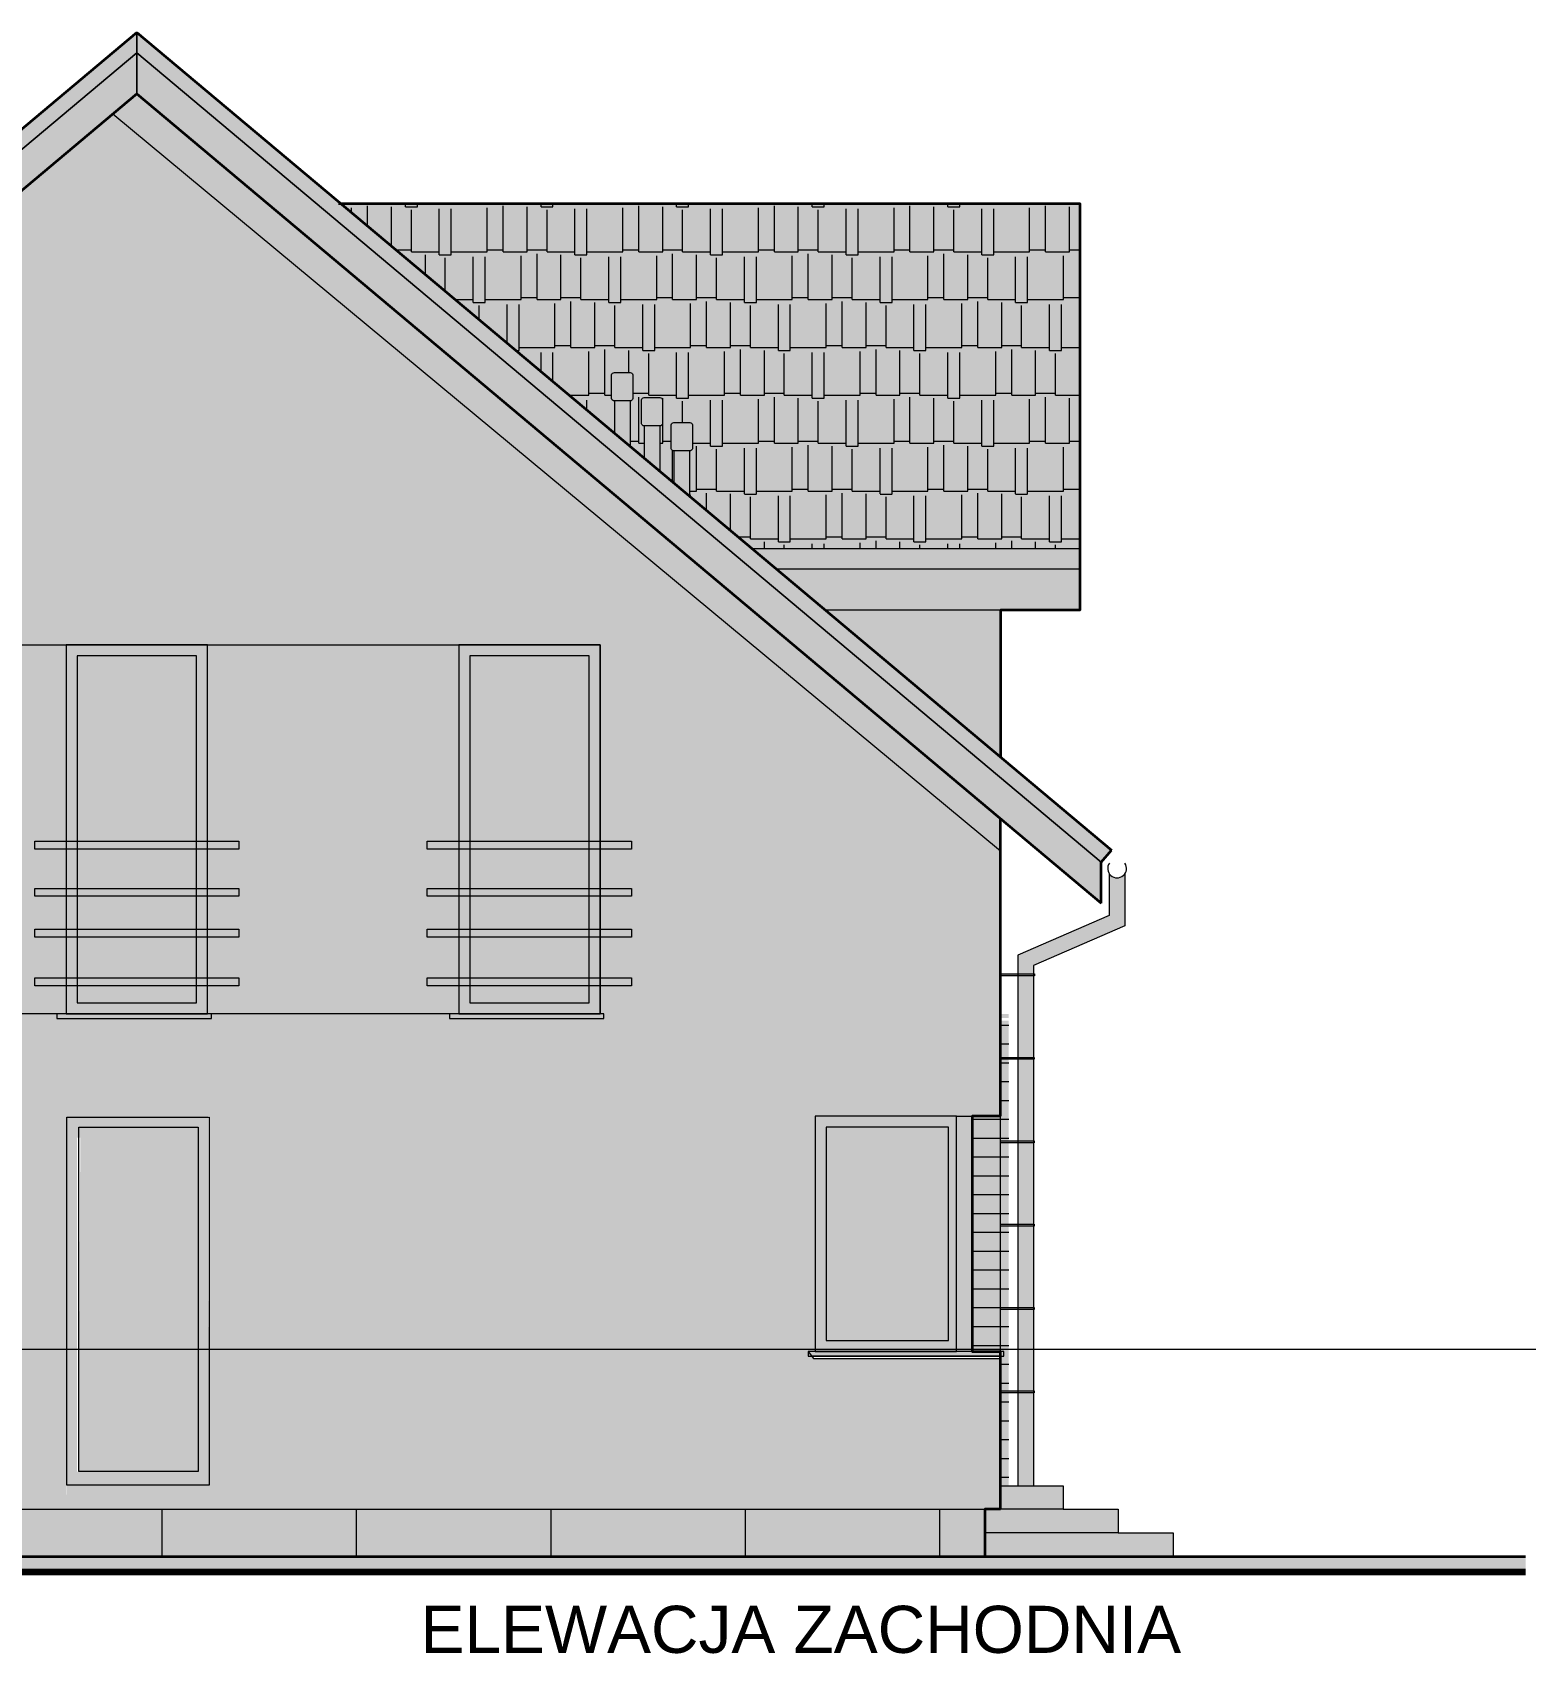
# Model space of a CAD drawing. Header units: millimetres. Extents: x -13512 to 8923, y -6533 to 5096.
# Drawn here: x -3797 to -2846, y -6522 to -5490 of the extents above; entities that cross this region are included whole.
import ezdxf

# ---------------------------------------------------------------- set-up
doc = ezdxf.new("R2010")
doc.units = ezdxf.units.MM
for name, color, linetype, lineweight in [('A-ELEWACJA CIENKA', 11, 'Continuous', 13), ('A-murowane', 3, 'Continuous', 35), ('A-RYS ELEWACJI', 30, 'Continuous', 35), ('A-wykończenie', 4, 'Continuous', 5), ('B-CEGŁA ale dr', 34, 'Continuous', 0), ('B-CIENIE', 251, 'Continuous', 0), ('B-DACHÓWKA', 250, 'Continuous', 0), ('B-materiały', 9, 'Continuous', 0), ('B-opis', 7, 'Continuous', 0), ('B-STOLARKA OKIENNA', 32, 'Continuous', 0), ('B-SZKŁO', 153, 'Continuous', 0), ('C-DACH CIENKA', 191, 'Continuous', 0)]:
    doc.layers.add(name, color=color, linetype=linetype, lineweight=lineweight)
doc.layers.add('B-BIAŁY ELEM', color=7, linetype='Continuous', lineweight=0, true_color=0xf0f0f0)
doc.styles.get("Standard").update_dxf_attribs({"font": 'arial.ttf'})
pattern_1 = [(90, (-9e-13, -3373.85), (-123.825, 8e-15), [])]

# ---------------------------------------------------------------- blocks, each defined once
blk = doc.blocks.new('A$C3A4D36EB')
at = {"layer": 'B-STOLARKA OKIENNA', "true_color": 0x636466, "transparency": 33554687}
h = blk.add_hatch(color=251, dxfattribs=at)
h.dxf.hatch_style = 1
h.paths.add_polyline_path([(21, 331.3), (79.3, 356.6), (79.3, 389.8, -0.536675), (69.3, 389.8), (69.3, 363.2), (11, 337.9), (11, 0), (21, 0)])
at = {"layer": 'A-ELEWACJA CIENKA'}
for p, q in [((69.3, 389.8), (69.3, 363.2)), ((79.3, 389.8), (79.3, 356.6)), ((69.3, 363.2), (11, 337.9)), ((79.3, 356.6), (21, 331.3)), ((11, 337.9), (11, 0)), ((21, 331.3), (21, 0))]:
    blk.add_line(p, q, dxfattribs=at)
blk.add_arc((74.3, 393.1), 6, 145.1857, 33.4096, dxfattribs=at)
blk = doc.blocks.new('A$C4FF02D7B')
at = {"layer": 'B-STOLARKA OKIENNA', "true_color": 0x636466, "transparency": 33554687}
h = blk.add_hatch(color=251, dxfattribs=at)
h.dxf.hatch_style = 1
h.paths.add_polyline_path([(0, 105), (-20, 105), (-20, 110), (0, 110), (90, 110), (110, 110), (110, 105), (90, 105)])
h = blk.add_hatch(color=251, dxfattribs=at)
h.dxf.hatch_style = 1
h.paths.add_polyline_path([(0, 75), (-20, 75), (-20, 80), (0, 80), (90, 80), (110, 80), (110, 75), (90, 75)])
h = blk.add_hatch(color=251, dxfattribs=at)
h.dxf.hatch_style = 1
h.paths.add_polyline_path([(0, 48.9), (-20, 48.9), (-20, 53.9), (0, 53.9), (90, 53.9), (110, 53.9), (110, 48.9), (90, 48.9)])
h = blk.add_hatch(color=251, dxfattribs=at)
h.dxf.hatch_style = 1
h.paths.add_polyline_path([(0, 17.9), (-20, 17.9), (-20, 22.9), (0, 22.9), (90, 22.9), (110, 22.9), (110, 17.9), (90, 17.9)])
at = {"layer": 'A-ELEWACJA CIENKA'}
for points in [[(0, 105), (-20, 105), (-20, 110), (0, 110), (90, 110), (110, 110), (110, 105), (90, 105)], [(0, 75), (-20, 75), (-20, 80), (0, 80), (90, 80), (110, 80), (110, 75), (90, 75)], [(0, 48.9), (-20, 48.9), (-20, 53.9), (0, 53.9), (90, 53.9), (110, 53.9), (110, 48.9), (90, 48.9)], [(0, 17.9), (-20, 17.9), (-20, 22.9), (0, 22.9), (90, 22.9), (110, 22.9), (110, 17.9), (90, 17.9)]]:
    blk.add_lwpolyline(points, close=True, dxfattribs=at)

msp = doc.modelspace()

# ---------------------------------------------------------------- hatches: boundary and pattern name
at = {"layer": 'A-ELEWACJA CIENKA'}
h = msp.add_hatch(dxfattribs=at)
h.set_pattern_fill('AR-RSHKE', color=256, scale=0.1)
h.set_pattern_definition([(0, (-9e-13, -3373.854), (64.77, 30.48), [15.24, -12.7, 17.78, -7.62, 22.86, -10.16]), (0, (15.24, -3372.584), (64.77, 30.48), [12.7, -48.26, 10.16, -15.24]), (0, (45.72, -3375.76), (64.77, 30.48), [7.62, -78.74]), (90, (-9e-13, -3373.854), (-21.59, 30.48), [29.21, -92.71]), (90, (15.24, -3373.854), (-21.59, 30.48), [28.575, -93.345]), (90, (27.94, -3373.854), (-21.59, 30.48), [26.67, -95.25]), (90, (45.72, -3375.759), (-21.59, 30.48), [29.21, -92.71]), (90, (53.34, -3375.759), (-21.59, 30.48), [29.21, -92.71]), (90, (76.2, -3373.854), (-21.59, 30.48), [27.94, -93.98])])
h.paths.add_polyline_path([(-3377.05, -5739.55), (-3377.05, -5754.29, -0.4423229), (-3378.59, -5756.18), (-3378.77, -5756.18), (-3378.77, -5785.12), (-3338.97, -5818.51), (-3130.23, -5818.51), (-3130.23, -5598.72), (-3600.91, -5598.72), (-3426.73, -5744.88), (-3426.73, -5724.33, -0.3866521), (-3428.44, -5722.93), (-3428.44, -5708.18, -0.4423229), (-3426.9, -5706.3), (-3416.73, -5706.3, -0.3866521), (-3415.01, -5707.7), (-3415.01, -5722.44, -0.4423229), (-3416.55, -5724.33), (-3416.73, -5724.33), (-3416.73, -5753.27), (-3407.72, -5760.83), (-3407.72, -5740.28, -0.3866521), (-3409.43, -5738.88), (-3409.43, -5724.13, -0.4423229), (-3407.89, -5722.25), (-3397.72, -5722.25, -0.3866521), (-3396, -5723.65), (-3396, -5738.39, -0.4423229), (-3397.54, -5740.28), (-3397.72, -5740.28), (-3397.72, -5769.22), (-3388.77, -5776.73), (-3388.77, -5756.18, -0.3866521), (-3390.48, -5754.78), (-3390.48, -5740.04, -0.4423229), (-3388.94, -5738.15), (-3378.77, -5738.15, -0.3866521)])
at = {"layer": 'A-ELEWACJA CIENKA', "true_color": 0xc7c8ca}
h = msp.add_hatch(color=9, dxfattribs=at)
h.dxf.hatch_style = 1
h.paths.add_polyline_path([(-3775.85, -5879.79), (-3935.85, -5879.79), (-3935.85, -6004.79), (-3915.85, -6004.79), (-3915.85, -6009.79), (-3935.85, -6009.79), (-3935.85, -6034.79), (-3915.85, -6034.79), (-3915.85, -6039.79), (-3935.85, -6039.79), (-3935.85, -6060.85), (-3915.85, -6060.85), (-3915.85, -6065.85), (-3935.85, -6065.85), (-3935.85, -6091.91), (-3915.85, -6091.91), (-3915.85, -6096.91), (-3935.85, -6096.91), (-3935.85, -6114.79), (-3775.85, -6114.79), (-3775.85, -6096.91), (-3795.85, -6096.91), (-3795.85, -6091.91), (-3775.85, -6091.91), (-3775.85, -6065.85), (-3795.85, -6065.85), (-3795.85, -6060.85), (-3775.85, -6060.85), (-3775.85, -6039.79), (-3795.85, -6039.79), (-3795.85, -6034.79), (-3775.85, -6034.79), (-3775.85, -6009.79), (-3795.85, -6009.79), (-3795.85, -6004.79), (-3775.85, -6004.79)])
h.paths.add_polyline_path([(-3525.85, -5879.79), (-3685.85, -5879.79), (-3685.85, -6004.79), (-3665.85, -6004.79), (-3665.85, -6009.79), (-3685.85, -6009.79), (-3685.85, -6034.79), (-3665.85, -6034.79), (-3665.85, -6039.79), (-3685.85, -6039.79), (-3685.85, -6060.85), (-3665.85, -6060.85), (-3665.85, -6065.85), (-3685.85, -6065.85), (-3685.85, -6091.91), (-3665.85, -6091.91), (-3665.85, -6096.91), (-3685.85, -6096.91), (-3685.85, -6114.79), (-3525.85, -6114.79), (-3525.85, -6096.91), (-3545.85, -6096.91), (-3545.85, -6091.91), (-3525.85, -6091.91), (-3525.85, -6065.85), (-3545.85, -6065.85), (-3545.85, -6060.85), (-3525.85, -6060.85), (-3525.85, -6039.79), (-3545.85, -6039.79), (-3545.85, -6034.79), (-3525.85, -6034.79), (-3525.85, -6009.79), (-3545.85, -6009.79), (-3545.85, -6004.79), (-3525.85, -6004.79)])
at = {"layer": 'A-ELEWACJA CIENKA', "true_color": 0x000000}
h = msp.add_hatch(color=18, dxfattribs=at)
h.dxf.hatch_style = 1
h.paths.add_polyline_path([(-3159.2, -6090.55), (-3180.85, -6090.55), (-3180.85, -6089.28), (-3159.2, -6089.28)])
at = {"layer": 'A-ELEWACJA CIENKA', "true_color": 0x3b3b3b}
h = msp.add_hatch(color=250, dxfattribs=at)
h.dxf.hatch_style = 1
h.paths.add_polyline_path([(-3683.34, -6114.79), (-3781.71, -6114.79), (-3781.71, -6117.79), (-3683.34, -6117.79)])
h = msp.add_hatch(color=250, dxfattribs=at)
h.dxf.hatch_style = 1
h.paths.add_polyline_path([(-3433.34, -6114.79), (-3531.71, -6114.79), (-3531.71, -6117.79), (-3433.34, -6117.79)])
at = {"layer": 'A-ELEWACJA CIENKA', "transparency": 33554643}
h = msp.add_hatch(dxfattribs=at)
h.set_pattern_fill('_USER', color=256, scale=12, pattern_type=0)
h.set_pattern_definition([(0, (-1261.741, -3373.854), (0, 12), [])])
h.paths.add_polyline_path([(-3175.51, -6119.01), (-3180.51, -6119.01), (-3180.51, -6415.23), (-3175.51, -6415.23)])
at = {"layer": 'A-ELEWACJA CIENKA', "true_color": 0x000000}
h = msp.add_hatch(color=18, dxfattribs=at)
h.dxf.hatch_style = 1
h.paths.add_polyline_path([(-3159.34, -6143.69), (-3180.85, -6143.69), (-3180.85, -6142.42), (-3159.34, -6142.42)])
at = {"layer": 'A-ELEWACJA CIENKA', "transparency": 33554643}
h = msp.add_hatch(dxfattribs=at)
h.set_pattern_fill('_USER', color=256, scale=12, pattern_type=0)
h.set_pattern_definition([(0, (-9e-13, -3373.854), (0, 12), [])])
h.paths.add_polyline_path([(-3180.85, -6179.79), (-3198.85, -6179.79), (-3198.85, -6329.79), (-3180.85, -6329.79)])
at = {"layer": 'A-ELEWACJA CIENKA', "true_color": 0x000000}
h = msp.add_hatch(color=18, dxfattribs=at)
h.dxf.hatch_style = 1
h.paths.add_polyline_path([(-3159.34, -6196.82), (-3180.85, -6196.82), (-3180.85, -6195.55), (-3159.34, -6195.55)])
h = msp.add_hatch(color=18, dxfattribs=at)
h.dxf.hatch_style = 1
h.paths.add_polyline_path([(-3159.34, -6249.96), (-3180.85, -6249.96), (-3180.85, -6248.68), (-3159.34, -6248.68)])
h = msp.add_hatch(color=18, dxfattribs=at)
h.dxf.hatch_style = 1
h.paths.add_polyline_path([(-3159.34, -6302.93), (-3180.85, -6302.93), (-3180.85, -6301.65), (-3159.34, -6301.65)])
at = {"layer": 'A-ELEWACJA CIENKA', "true_color": 0x3b3b3b}
h = msp.add_hatch(color=250, dxfattribs=at)
h.dxf.hatch_style = 1
h.paths.add_polyline_path([(-3178.63, -6329.79), (-3303.24, -6329.79), (-3303.24, -6332.79), (-3178.63, -6332.79)])
at = {"layer": 'A-ELEWACJA CIENKA', "true_color": 0x000000}
h = msp.add_hatch(color=18, dxfattribs=at)
h.dxf.hatch_style = 1
h.paths.add_polyline_path([(-3159.34, -6356), (-3180.85, -6356), (-3180.85, -6354.72), (-3159.34, -6354.72)])
at = {"layer": 'A-ELEWACJA CIENKA'}
h = msp.add_hatch(dxfattribs=at)
h.set_pattern_fill('LINE', color=256, scale=39, angle=90)
h.set_pattern_definition(pattern_1)
h.paths.add_polyline_path([(-3190.85, -6430.23), (-4270.85, -6430.23), (-4270.85, -6433.83), (-3190.85, -6433.83)])
h = msp.add_hatch(dxfattribs=at)
h.set_pattern_fill('LINE', color=256, scale=39, angle=90)
h.set_pattern_definition(pattern_1)
h.paths.add_polyline_path([(-4270.85, -6430.23), (-4270.85, -6460.23), (-3190.85, -6460.23), (-3190.85, -6430.23)])
at = {"layer": 'A-murowane'}
h = msp.add_hatch(color=256, dxfattribs=at)
h.dxf.hatch_style = 1
h.paths.add_polyline_path([(-3437.43, -6114.77), (-3175.53, -6114.77), (-3175.53, -6117.42), (-3437.43, -6117.42)])
h.paths.add_polyline_path([(-3831.43, -6114.87), (-3437.43, -6114.66), (-3437.43, -6117.42), (-3831.43, -6117.42)])
h.paths.add_polyline_path([(-4285.85, -6114.77), (-3831.43, -6114.77), (-3831.43, -6117.42), (-4285.85, -6117.42)])
at = {"layer": 'B-BIAŁY ELEM', "transparency": 33554687}
h = msp.add_hatch(color=256, dxfattribs=at)
h.dxf.hatch_style = 1
h.paths.add_polyline_path([(-3746.21, -5541.73), (-4280.85, -5990.35), (-4280.85, -6430.23), (-3912.51, -6429.97), (-3775.35, -6430.22), (-3774.84, -6179.73), (-3684.79, -6179.73), (-3685.57, -6414.83), (-3775.43, -6414.76), (-3775.35, -6430.23), (-3190.85, -6430.23), (-3180.85, -6430.23), (-3180.85, -6334.23), (-3299.83, -6334.23), (-3300.94, -6332.79), (-3303.24, -6332.79), (-3303.24, -6329.79), (-3298.85, -6329.79), (-3298.85, -6179.79), (-3180.85, -6179.79), (-3180.85, -6011.1)])
h.paths.add_polyline_path([(-3435.85, -5879.79), (-3435.85, -6004.79), (-3415.85, -6004.79), (-3415.85, -6009.79), (-3435.85, -6009.79), (-3435.85, -6034.79), (-3415.85, -6034.79), (-3415.85, -6039.79), (-3435.85, -6039.79), (-3435.85, -6060.85), (-3415.85, -6060.85), (-3415.85, -6065.85), (-3435.85, -6065.85), (-3435.85, -6091.91), (-3415.85, -6091.91), (-3415.85, -6096.91), (-3435.85, -6096.91), (-3435.85, -6114.79), (-3433.34, -6114.79), (-3433.34, -6117.79), (-3531.71, -6117.79), (-3531.71, -6114.79), (-3683.34, -6114.79), (-3683.34, -6117.79), (-3781.71, -6117.79), (-3781.71, -6114.79), (-3933.34, -6114.79), (-3933.34, -6117.79), (-4031.71, -6117.79), (-4031.71, -6114.79), (-4025.85, -6114.79), (-4025.85, -6096.91), (-4045.85, -6096.91), (-4045.85, -6091.91), (-4025.85, -6091.91), (-4025.85, -6065.85), (-4045.85, -6065.85), (-4045.85, -6060.85), (-4025.85, -6060.85), (-4025.85, -6039.79), (-4045.85, -6039.79), (-4045.85, -6034.79), (-4025.85, -6034.79), (-4025.85, -6009.79), (-4045.85, -6009.79), (-4045.85, -6004.79), (-4025.85, -6004.79), (-4025.85, -5879.79)], flags=16)
h.paths.add_polyline_path([(-3775.85, -5879.79), (-3685.85, -5879.79), (-3685.85, -6004.79), (-3665.85, -6004.79), (-3665.85, -6009.79), (-3685.85, -6009.79), (-3685.85, -6034.79), (-3665.85, -6034.79), (-3665.85, -6039.79), (-3685.85, -6039.79), (-3685.85, -6060.85), (-3665.85, -6060.85), (-3665.85, -6065.85), (-3685.85, -6065.85), (-3685.85, -6091.91), (-3665.85, -6091.91), (-3665.85, -6096.91), (-3685.85, -6096.91), (-3685.85, -6114.79), (-3775.85, -6114.79), (-3775.85, -6096.91), (-3795.85, -6096.91), (-3795.85, -6091.91), (-3775.85, -6091.91), (-3775.85, -6065.85), (-3795.85, -6065.85), (-3795.85, -6060.85), (-3775.85, -6060.85), (-3775.85, -6039.79), (-3795.85, -6039.79), (-3795.85, -6034.79), (-3775.85, -6034.79), (-3775.85, -6009.79), (-3795.85, -6009.79), (-3795.85, -6004.79), (-3775.85, -6004.79)], flags=0)
h.paths.add_polyline_path([(-3768.85, -5886.79), (-3692.85, -5886.79), (-3692.85, -6107.79), (-3768.85, -6107.79)], flags=0)
h.paths.add_polyline_path([(-3935.85, -5879.79), (-3935.85, -6114.79), (-4025.85, -6114.79), (-4025.85, -6004.79), (-4025.85, -5879.79)], flags=0)
h.paths.add_polyline_path([(-3942.85, -5886.79), (-3942.85, -6107.79), (-4018.85, -6107.79), (-4018.85, -5886.79)], flags=0)
h.paths.add_polyline_path([(-3525.85, -5879.79), (-3435.85, -5879.79), (-3435.85, -6114.79), (-3525.85, -6114.79)], flags=0)
h.paths.add_polyline_path([(-3518.85, -5886.79), (-3442.85, -5886.79), (-3442.85, -6107.79), (-3518.85, -6107.79)], flags=0)
h = msp.add_hatch(color=256, dxfattribs=at)
h.dxf.hatch_style = 1
h.paths.add_polyline_path([(-3180.85, -5857.62), (-3292.36, -5857.62), (-3180.85, -5951.19)])
at = {"layer": 'B-CEGŁA ale dr'}
h = msp.add_hatch(color=256, dxfattribs=at)
h.dxf.hatch_style = 1
h.paths.add_polyline_path([(-3175.51, -6119.01), (-3180.51, -6119.01), (-3180.51, -6415.23), (-3175.51, -6415.23)])
h = msp.add_hatch(color=256, dxfattribs=at)
h.dxf.hatch_style = 1
h.paths.add_polyline_path([(-3180.99, -6179.79), (-3198.99, -6179.79), (-3198.99, -6329.79), (-3180.99, -6329.79)])
at = {"layer": 'B-CIENIE', "transparency": 33554503}
h = msp.add_hatch(color=0, dxfattribs=at)
h.dxf.hatch_style = 1
h.paths.add_polyline_path([(-3730.85, -5528.85), (-3746.21, -5541.73), (-3180.85, -6011.1), (-3180.85, -5990.35)])
at = {"layer": 'B-CIENIE', "transparency": 33554472}
h = msp.add_hatch(color=0, dxfattribs=at)
h.dxf.hatch_style = 1
h.paths.add_polyline_path([(-3935.85, -5879.79), (-3776.09, -5879.79), (-3776.09, -6114.79), (-3778.74, -6114.79), (-3778.74, -5883.15), (-3935.85, -5883.15)])
at = {"layer": 'B-CIENIE', "transparency": 33554503}
h = msp.add_hatch(color=0, dxfattribs=at)
h.dxf.hatch_style = 1
h.paths.add_polyline_path([(-3775.85, -5879.79), (-3685.44, -5879.79), (-3685.44, -6114.79), (-3699.36, -6114.79), (-3699.36, -5893.63), (-3775.85, -5893.63)])
at = {"layer": 'B-CIENIE', "transparency": 33554472}
h = msp.add_hatch(color=0, dxfattribs=at)
h.dxf.hatch_style = 1
h.paths.add_polyline_path([(-3685.85, -5879.79), (-3526.09, -5879.79), (-3526.09, -6114.79), (-3528.74, -6114.79), (-3528.74, -5883.15), (-3685.85, -5883.15)])
at = {"layer": 'B-CIENIE', "transparency": 33554503}
h = msp.add_hatch(color=0, dxfattribs=at)
h.dxf.hatch_style = 1
h.paths.add_polyline_path([(-3525.85, -5879.79), (-3435.44, -5879.79), (-3435.44, -6114.79), (-3449.36, -6114.79), (-3449.36, -5893.63), (-3525.85, -5893.63)])
h = msp.add_hatch(color=0, dxfattribs=at)
h.dxf.hatch_style = 1
h.paths.add_polyline_path([(-3692.37, -5886.8), (-3768.37, -5886.8), (-3768.37, -5891.4), (-3695.32, -5891.4), (-3695.32, -6107.79), (-3692.37, -6107.79)])
h = msp.add_hatch(color=0, dxfattribs=at)
h.dxf.hatch_style = 1
h.paths.add_polyline_path([(-3442.37, -5886.8), (-3518.37, -5886.8), (-3518.37, -5891.4), (-3445.32, -5891.4), (-3445.32, -6107.79), (-3442.37, -6107.79)])
h = msp.add_hatch(color=0, dxfattribs=at)
h.dxf.hatch_style = 1
h.paths.add_polyline_path([(-3775.85, -6179.82), (-3685.44, -6179.82), (-3685.44, -6406.27), (-3699.36, -6406.27), (-3699.36, -6193.66), (-3775.85, -6193.66)])
h = msp.add_hatch(color=0, dxfattribs=at)
h.dxf.hatch_style = 1
h.paths.add_polyline_path([(-3298.85, -6179.79), (-3198.44, -6179.79), (-3198.44, -6329.79), (-3198.85, -6329.79), (-3198.85, -6193.63), (-3298.85, -6193.63)])
h = msp.add_hatch(color=0, dxfattribs=at)
h.dxf.hatch_style = 1
h.paths.add_polyline_path([(-3181.15, -6179.54), (-3199.05, -6179.79), (-3199.05, -6329.79), (-3181.15, -6329.54)])
h = msp.add_hatch(color=0, dxfattribs=at)
h.dxf.hatch_style = 1
h.paths.add_polyline_path([(-3691.34, -6186.8), (-3767.34, -6186.8), (-3767.34, -6191.4), (-3694.29, -6191.4), (-3694.29, -6406.27), (-3691.34, -6406.27)])
h = msp.add_hatch(color=0, dxfattribs=at)
h.dxf.hatch_style = 1
h.paths.add_polyline_path([(-3213.86, -6186.8), (-3291.85, -6186.8), (-3291.85, -6191.4), (-3216.82, -6191.4), (-3216.82, -6322.8), (-3213.86, -6322.8)])
at = {"layer": 'B-CIENIE', "true_color": 0x000000, "transparency": 33554666}
h = msp.add_hatch(color=18, dxfattribs=at)
h.dxf.hatch_style = 1
h.paths.add_polyline_path([(-3190.85, -6430.23), (-4270.85, -6430.23), (-4270.85, -6433.68), (-3190.85, -6433.68)])
at = {"layer": 'B-DACHÓWKA', "transparency": 33554636}
h = msp.add_hatch(color=256, dxfattribs=at)
h.dxf.hatch_style = 1
h.paths.add_polyline_path([(-4345.06, -6018.15), (-4345.06, -6044.23), (-3730.85, -5528.85), (-3730.85, -5502.74)])
h.paths.add_polyline_path([(-3730.85, -5502.74), (-3730.85, -5489.68), (-4351.47, -6010.48), (-4345.06, -6018.12)])
h = msp.add_hatch(color=256, dxfattribs=at)
h.dxf.hatch_style = 1
h.paths.add_polyline_path([(-3730.85, -5502.74), (-3730.85, -5528.85), (-3116.65, -6044.23), (-3116.65, -6018.15)])
h.paths.add_polyline_path([(-3730.85, -5489.68), (-3730.85, -5502.74), (-3116.65, -6018.12), (-3110.23, -6010.48)])
h = msp.add_hatch(color=256, dxfattribs=at)
h.dxf.hatch_style = 1
h.paths.add_polyline_path([(-3130.23, -5818.51), (-3130.23, -5598.72), (-3600.91, -5598.72), (-3426.73, -5744.88), (-3426.73, -5724.33, -0.3866521), (-3428.44, -5722.93), (-3428.44, -5708.18, -0.4423229), (-3426.9, -5706.3), (-3416.73, -5706.3, -0.3866521), (-3415.01, -5707.7), (-3415.01, -5722.44, -0.4423229), (-3416.55, -5724.33), (-3416.73, -5724.33), (-3416.73, -5753.27), (-3407.72, -5760.83), (-3407.72, -5740.28, -0.3866521), (-3409.43, -5738.88), (-3409.43, -5724.13, -0.4423229), (-3407.89, -5722.25), (-3397.72, -5722.25, -0.3866521), (-3396, -5723.65), (-3396, -5738.39, -0.4423229), (-3397.54, -5740.28), (-3397.72, -5740.28), (-3397.72, -5769.22), (-3388.77, -5776.73), (-3388.77, -5756.18, -0.3866521), (-3390.48, -5754.78), (-3390.48, -5740.04, -0.4423229), (-3388.94, -5738.15), (-3378.77, -5738.15, -0.3866521), (-3377.05, -5739.55), (-3377.05, -5754.29, -0.4423229), (-3378.59, -5756.18), (-3378.77, -5756.18), (-3378.77, -5785.12), (-3338.97, -5818.51)])
h = msp.add_hatch(color=256, dxfattribs=at)
h.dxf.hatch_style = 1
h.paths.add_polyline_path([(-3130.23, -5831.55), (-3323.44, -5831.55), (-3292.36, -5857.62), (-3180.85, -5857.62), (-3130.23, -5857.62)])
h.paths.add_polyline_path([(-3130.23, -5818.51), (-3338.97, -5818.51), (-3323.44, -5831.55), (-3130.23, -5831.55)])
h = msp.add_hatch(color=256, dxfattribs=at)
h.dxf.hatch_style = 1
h.paths.add_polyline_path([(-3070.85, -6445.23), (-3105.85, -6445.23), (-3190.85, -6445.23), (-3190.85, -6460.23), (-3070.85, -6460.23)])
h.paths.add_polyline_path([(-3105.85, -6430.23), (-3140.85, -6430.23), (-3180.85, -6430.23), (-3190.85, -6430.23), (-3190.85, -6445.23), (-3105.85, -6445.23)])
h.paths.add_polyline_path([(-3140.85, -6415.23), (-3180.85, -6415.23), (-3180.85, -6430.23), (-3140.85, -6430.23)])
h = msp.add_hatch(color=256, dxfattribs=at)
h.dxf.hatch_style = 1
h.paths.add_polyline_path([(-4270.85, -6430.23), (-4270.85, -6460.23), (-3190.85, -6460.23), (-3190.85, -6430.23)])
at = {"layer": 'B-materiały'}
h = msp.add_hatch(dxfattribs=at)
h.set_pattern_fill('AR-HBONE', color=256, scale=0.1)
h.set_pattern_definition([(45, (-7424.755, -3563.986), (1e-15, 14.36841), [30.48, -10.16]), (135, (-7417.571, -3556.802), (1e-15, 14.36841), [30.48, -10.16])])
h.paths.add_polyline_path([(-4716.27, -6470.23), (-2846.43, -6470.23), (-2846.43, -6460.23), (-4716.27, -6460.23)])
at = {"layer": 'B-STOLARKA OKIENNA', "true_color": 0x636466, "transparency": 33554687}
h = msp.add_hatch(color=251, dxfattribs=at)
h.dxf.hatch_style = 1
h.paths.add_polyline_path([(-3415.01, -5707.7, 0.3561342), (-3416.55, -5706.3), (-3426.73, -5706.3, 0.3866521), (-3428.44, -5707.7), (-3428.44, -5722.93, 0.3866521), (-3426.73, -5724.33), (-3416.73, -5724.33, 0.3866521), (-3415.01, -5722.93)])
h = msp.add_hatch(color=251, dxfattribs=at)
h.dxf.hatch_style = 1
h.paths.add_polyline_path([(-3416.73, -5724.33), (-3426.73, -5724.33), (-3426.73, -5744.88), (-3416.73, -5753.27)])
h = msp.add_hatch(color=251, dxfattribs=at)
h.dxf.hatch_style = 1
h.paths.add_polyline_path([(-3396, -5723.66, 0.3561342), (-3397.54, -5722.26), (-3407.72, -5722.26, 0.3866521), (-3409.43, -5723.66), (-3409.43, -5738.9, 0.3866521), (-3407.72, -5740.29), (-3397.72, -5740.29, 0.3866521), (-3396, -5738.9)])
h = msp.add_hatch(color=251, dxfattribs=at)
h.dxf.hatch_style = 1
h.paths.add_polyline_path([(-3397.72, -5740.29), (-3407.72, -5740.29), (-3407.72, -5760.84), (-3397.72, -5769.23)])
h = msp.add_hatch(color=251, dxfattribs=at)
h.dxf.hatch_style = 1
h.paths.add_polyline_path([(-3377.05, -5739.55, 0.3561342), (-3378.59, -5738.15), (-3388.77, -5738.15, 0.3866521), (-3390.48, -5739.55), (-3390.48, -5754.78, 0.3866521), (-3388.77, -5756.18), (-3378.77, -5756.18, 0.3866521), (-3377.05, -5754.78)])
h = msp.add_hatch(color=251, dxfattribs=at)
h.dxf.hatch_style = 1
h.paths.add_polyline_path([(-3378.77, -5756.18), (-3388.77, -5756.18), (-3388.77, -5776.73), (-3378.77, -5785.12)])
at = {"layer": 'B-STOLARKA OKIENNA', "transparency": 33554687}
h = msp.add_hatch(color=256, dxfattribs=at)
h.dxf.hatch_style = 1
h.paths.add_polyline_path([(-3685.85, -5879.79), (-3775.85, -5879.79), (-3775.85, -6114.79), (-3685.85, -6114.79)])
h.paths.add_polyline_path([(-3768.85, -5886.79), (-3692.85, -5886.79), (-3692.85, -6107.79), (-3768.85, -6107.79)], flags=16)
h = msp.add_hatch(color=256, dxfattribs=at)
h.dxf.hatch_style = 1
h.paths.add_polyline_path([(-3435.85, -5879.79), (-3525.85, -5879.79), (-3525.85, -6114.79), (-3435.85, -6114.79)])
h.paths.add_polyline_path([(-3518.85, -5886.79), (-3442.85, -5886.79), (-3442.85, -6107.79), (-3518.85, -6107.79)], flags=16)
h = msp.add_hatch(color=256, dxfattribs=at)
h.dxf.hatch_style = 1
h.paths.add_polyline_path([(-3685.85, -6180.39), (-3775.85, -6180.39), (-3775.05, -6414.79), (-3685.05, -6414.79)])
h.paths.add_polyline_path([(-3768.85, -6187.39), (-3692.85, -6187.39), (-3692.85, -6406.27), (-3768.85, -6406.27)], flags=16)
h = msp.add_hatch(color=256, dxfattribs=at)
h.dxf.hatch_style = 1
h.paths.add_polyline_path([(-3208.85, -6179.79), (-3298.85, -6179.79), (-3298.85, -6329.79), (-3208.85, -6329.79)])
h.paths.add_polyline_path([(-3291.85, -6322.79), (-3291.85, -6186.79), (-3213.85, -6186.79), (-3213.85, -6322.79)], flags=16)
h.paths.add_polyline_path([(-3198.85, -6179.79), (-3208.85, -6179.79), (-3208.85, -6329.79), (-3198.85, -6329.79)])
at = {"layer": 'B-SZKŁO', "transparency": 33554544}
h = msp.add_hatch(color=256, dxfattribs=at)
h.dxf.hatch_style = 1
h.paths.add_polyline_path([(-3692.85, -6107.79), (-3768.85, -6107.79), (-3768.85, -5886.8), (-3692.85, -5886.8)])
h = msp.add_hatch(color=256, dxfattribs=at)
h.dxf.hatch_style = 1
h.paths.add_polyline_path([(-3442.85, -6107.79), (-3518.85, -6107.79), (-3518.85, -5886.8), (-3442.85, -5886.8)])
h = msp.add_hatch(color=256, dxfattribs=at)
h.dxf.hatch_style = 1
h.paths.add_polyline_path([(-3691.82, -6406.27), (-3767.82, -6406.27), (-3766.77, -6186.74), (-3690.77, -6186.74)])
h = msp.add_hatch(color=256, dxfattribs=at)
h.dxf.hatch_style = 1
h.paths.add_polyline_path([(-3215.85, -6322.8), (-3291.85, -6322.8), (-3291.85, -6186.8), (-3215.85, -6186.8)])

# ---------------------------------------------------------------- linework, layer by layer
at = {"layer": 'A-ELEWACJA CIENKA'}
for p, q in [((-3426.73, -5724.33), (-3426.73, -5744.89)), ((-3416.73, -5724.33), (-3416.73, -5753.28)), ((-3407.72, -5740.28), (-3407.72, -5760.84)), ((-3397.72, -5740.28), (-3397.72, -5769.23)), ((-3388.77, -5756.18), (-3388.77, -5776.74)), ((-3378.77, -5756.18), (-3378.77, -5785.13)), ((-3130.23, -5818.51), (-3338.97, -5818.51)), ((-3130.23, -5831.55), (-3324.1, -5831.55)), ((-3180.85, -5857.62), (-3292.94, -5857.62)), ((-3298.85, -6179.79), (-3298.85, -6329.79)), ((-3180.85, -6329.79), (-3180.85, -6179.79)), ((-4270.85, -6430.23), (-3190.85, -6430.23)), ((-3140.85, -6430.23), (-3180.85, -6430.23)), ((-3105.85, -6445.23), (-3190.85, -6445.23)), ((-4270.85, -6460.23), (-3190.85, -6460.23))]:
    msp.add_line(p, q, dxfattribs=at)
msp.add_xline((-9340.16, -6328.23), (1, 0), dxfattribs=at)
for points in [[(-3428.44, -5707.7, -0.3866521), (-3426.73, -5706.3), (-3416.73, -5706.3, -0.3866521), (-3415.01, -5707.7), (-3415.01, -5722.93, -0.3866521), (-3416.73, -5724.33), (-3426.73, -5724.33, -0.3866521), (-3428.44, -5722.93)], [(-3409.43, -5723.65, -0.3866521), (-3407.72, -5722.25), (-3397.72, -5722.25, -0.3866521), (-3396, -5723.65), (-3396, -5738.88, -0.3866521), (-3397.72, -5740.28), (-3407.72, -5740.28, -0.3866521), (-3409.43, -5738.88)], [(-3390.48, -5739.55, -0.3866521), (-3388.77, -5738.15), (-3378.59, -5738.15, -0.3561342), (-3377.05, -5739.55), (-3377.05, -5754.78, -0.3866521), (-3378.77, -5756.18), (-3388.77, -5756.18, -0.3866521), (-3390.48, -5754.78)]]:
    msp.add_lwpolyline(points, format="xyb", close=True, dxfattribs=at)
for points in [[(-4025.85, -5879.79), (-3435.85, -5879.79), (-3435.85, -6114.79), (-4025.85, -6114.79)], [(-3935.85, -5879.79), (-3775.85, -5879.79), (-3775.85, -6114.79), (-3935.85, -6114.79)], [(-3775.85, -6114.79), (-3685.85, -6114.79), (-3685.85, -5879.79), (-3775.85, -5879.79)], [(-3685.85, -5879.79), (-3525.85, -5879.79), (-3525.85, -6114.79), (-3685.85, -6114.79)], [(-3525.85, -6114.79), (-3435.85, -6114.79), (-3435.85, -5879.79), (-3525.85, -5879.79)], [(-3768.85, -6107.79), (-3692.85, -6107.79), (-3692.85, -5886.79), (-3768.85, -5886.79)], [(-3518.85, -6107.79), (-3442.85, -6107.79), (-3442.85, -5886.79), (-3518.85, -5886.79)], [(-3775.43, -6180.46), (-3684.68, -6180.46), (-3684.68, -6414.79), (-3775.43, -6414.79)], [(-3691.82, -6406.27), (-3767.82, -6406.27), (-3767.82, -6186.79), (-3691.82, -6186.79)], [(-3691.82, -6406.27), (-3767.82, -6406.27), (-3767.82, -6186.79), (-3691.82, -6186.79)], [(-3213.85, -6186.79), (-3291.85, -6186.79), (-3291.85, -6322.79), (-3213.85, -6322.79)]]:
    msp.add_lwpolyline(points, close=True, dxfattribs=at)
at = {"layer": 'A-ELEWACJA CIENKA', "color": 18, "true_color": 0x000000}
for points in [[(-3159.2, -6090.55), (-3180.85, -6090.55), (-3180.85, -6089.28), (-3159.2, -6089.28)], [(-3159.34, -6143.69), (-3180.85, -6143.69), (-3180.85, -6142.42), (-3159.34, -6142.42)], [(-3159.34, -6196.82), (-3180.85, -6196.82), (-3180.85, -6195.55), (-3159.34, -6195.55)], [(-3159.34, -6249.96), (-3180.85, -6249.96), (-3180.85, -6248.68), (-3159.34, -6248.68)], [(-3159.34, -6302.93), (-3180.85, -6302.93), (-3180.85, -6301.65), (-3159.34, -6301.65)], [(-3159.34, -6356), (-3180.85, -6356), (-3180.85, -6354.72), (-3159.34, -6354.72)]]:
    msp.add_lwpolyline(points, close=True, dxfattribs=at)
at = {"layer": 'A-ELEWACJA CIENKA', "color": 252}
for points in [[(-3683.34, -6114.79), (-3781.71, -6114.79), (-3781.71, -6117.79), (-3683.34, -6117.79), (-3683.34, -6114.79), (-3683.34, -6114.79)], [(-3433.34, -6114.79), (-3531.71, -6114.79), (-3531.71, -6117.79), (-3433.34, -6117.79), (-3433.34, -6114.79), (-3433.34, -6114.79)]]:
    msp.add_lwpolyline(points, dxfattribs=at)
at = {"layer": 'A-ELEWACJA CIENKA'}
for points in [[(-3208.85, -6179.79), (-3298.85, -6179.79), (-3298.85, -6329.79), (-3208.85, -6329.79), (-3208.85, -6179.79), (-3198.85, -6179.79), (-3198.85, -6329.79), (-3208.85, -6329.79), (-3208.85, -6179.79)], [(-3180.85, -6179.79), (-3198.85, -6179.79), (-3198.85, -6329.79), (-3180.85, -6329.79), (-3180.85, -6329.79)], [(-3180.85, -6415.23), (-3140.85, -6415.23), (-3140.85, -6430.23), (-3105.85, -6430.23), (-3105.85, -6445.23), (-3070.85, -6445.23), (-3070.85, -6460.23)]]:
    msp.add_lwpolyline(points, dxfattribs=at)
at = {"layer": 'A-ELEWACJA CIENKA', "color": 250, "true_color": 0x3b3b3b}
msp.add_lwpolyline([(-3178.63, -6329.79), (-3303.24, -6329.79), (-3303.24, -6332.79), (-3178.63, -6332.79), (-3178.63, -6329.79), (-3178.63, -6329.79)], dxfattribs=at)
at = {"layer": 'A-RYS ELEWACJI'}
for p, q in [((-3730.85, -5489.68), (-4351.48, -6010.48)), ((-3730.85, -5489.68), (-3110.21, -6010.46)), ((-3730.85, -5528.85), (-4345.06, -6044.23)), ((-3730.85, -5528.85), (-3116.65, -6044.23)), ((-3180.85, -6179.79), (-3180.85, -5990.35)), ((-3116.65, -6018.15), (-3110.21, -6010.46)), ((-3116.65, -6044.23), (-3116.65, -6018.15)), ((-3180.85, -6430.23), (-3180.85, -6329.79)), ((-4716.27, -6460.23), (-2846.43, -6460.23)), ((-3461.43, -6460.23), (-2846.43, -6460.23))]:
    msp.add_line(p, q, dxfattribs=at)
for points in [[(-3602.4, -5598.72), (-3130.23, -5598.72), (-3130.23, -5857.62), (-3180.85, -5857.62), (-3180.85, -5951.39)], [(-3180.85, -6179.79), (-3198.85, -6179.79), (-3198.85, -6329.79), (-3180.85, -6329.79)], [(-3180.85, -6430.23), (-3190.85, -6430.23), (-3190.85, -6460.23)]]:
    msp.add_lwpolyline(points, dxfattribs=at)
at = {"layer": 'A-wykończenie'}
msp.add_line((-3190.85, -6430.23), (-3190.85, -6448.23), dxfattribs=at)
at = {"layer": 'A-wykończenie', "lineweight": 120}
msp.add_line((-2846.43, -6470.23), (-4717.91, -6470.23), dxfattribs=at)
at = {"layer": 'B-CEGŁA ale dr'}
msp.add_line((-3730.85, -5528.85), (-3730.85, -5489.68), dxfattribs=at)
at = {"layer": 'B-CIENIE', "color": 0, "transparency": 33554503}
for points in [[(-3730.85, -5528.85), (-3180.85, -5990.35), (-3180.85, -6011.1), (-3746.21, -5541.73), (-3730.85, -5528.85)], [(-3303.24, -6329.79), (-3299.83, -6334.23), (-3180.85, -6334.23), (-3180.85, -6332.79), (-3300.38, -6332.79), (-3300.94, -6332.79)]]:
    msp.add_lwpolyline(points, dxfattribs=at)
at = {"layer": 'B-materiały'}
for points in [[(-3730.85, -5489.68), (-3730.85, -5502.74), (-4345.06, -6018.12), (-4351.47, -6010.48), (-3730.85, -5489.68)], [(-3730.85, -5489.68), (-3730.85, -5502.74), (-3116.65, -6018.12), (-3110.23, -6010.48), (-3730.85, -5489.68)], [(-3730.85, -5502.74), (-3730.85, -5528.85), (-4345.06, -6044.23), (-4345.06, -6018.15), (-3730.85, -5502.74)], [(-3730.85, -5502.74), (-3730.85, -5528.85), (-3116.65, -6044.23), (-3116.65, -6018.15), (-3730.85, -5502.74)]]:
    msp.add_lwpolyline(points, dxfattribs=at)
at = {"layer": 'C-DACH CIENKA'}
for q in [(-4345.06, -6018.15), (-3116.65, -6018.15)]:
    msp.add_line((-3730.85, -5502.74), q, dxfattribs=at)

# ---------------------------------------------------------------- block references
at = {"layer": 'A-ELEWACJA CIENKA'}
for name, p in [('A$C4FF02D7B', (-3775.85, -6114.79)), ('A$C4FF02D7B', (-3525.85, -6114.79)), ('A$C3A4D36EB', (-3180.85, -6415.23))]:
    msp.add_blockref(name, p, dxfattribs=at)

# ---------------------------------------------------------------- texts
at = {"layer": 'B-opis', "insert": (-3550.1, -6491.72), "char_height": 30, "attachment_point": 1}
msp.add_mtext_dynamic_manual_height_columns('ELEWACJA ZACHODNIA', width=1113.5761, gutter_width=12.5, heights=[0], dxfattribs=at)

doc.saveas('drawing.dxf')
